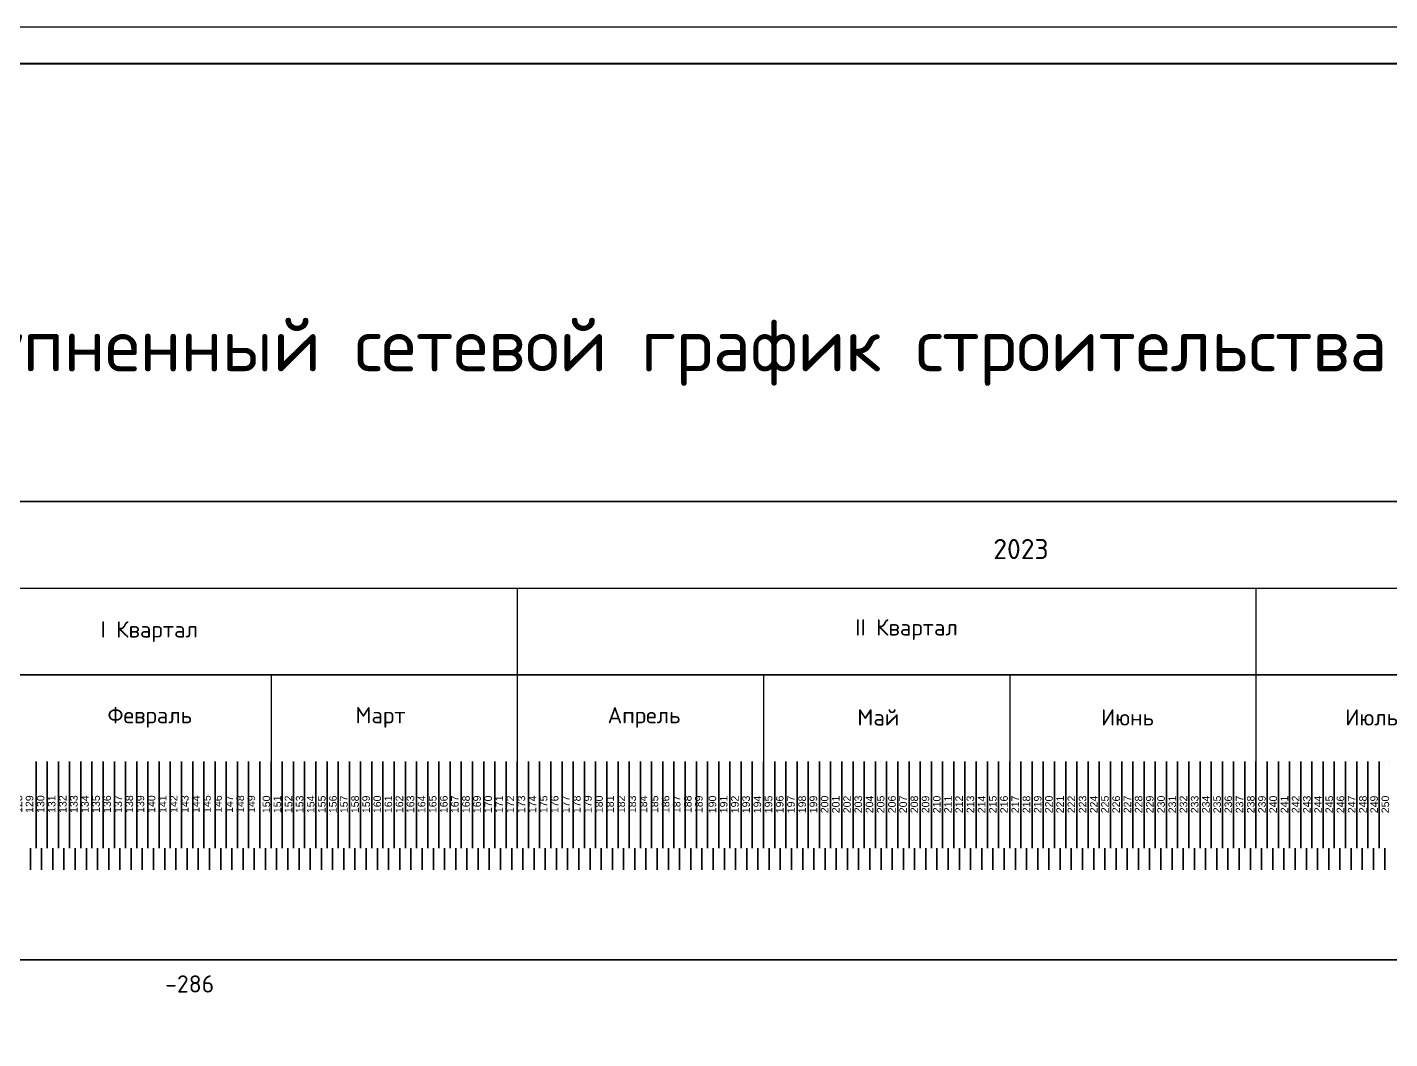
# Model space of a CAD drawing. Header units: millimetres. Extents: x -152693 to 518302, y -31658 to 793547.
# Drawn here: x 135709 to 155222, y 73939 to 88422 of the extents above; entities that cross this region are included whole.
import ezdxf

# ---------------------------------------------------------------- set-up
doc = ezdxf.new("R2010")
doc.units = ezdxf.units.MM
doc.linetypes.add('DASHED', pattern=[7, 5, -2, 0])
doc.layers.add('PDF _Текст', color=7, linetype='Continuous')
doc.styles.add('PDF ISOCPEUR', font='isocpeur.ttf')
doc.styles.get("Standard").update_dxf_attribs({"font": 'arial.ttf'})
doc.styles.add('ГОСТ 450', font='isocpeur.ttf', dxfattribs={"height": 450})

msp = doc.modelspace()

# ---------------------------------------------------------------- linework, layer by layer
at = {"color": 0, "lineweight": 30, "ltscale": 1000}
msp.add_line((185891.27873, 87897.26969), (100211.27873, 87897.26969), dxfattribs=at)
for p, q in [((112776.02114, 81634.31224), (169975.97506, 81631.98921)), ((115157.12631, 79148.67074), (169975.97506, 79148.67074)), ((135834.41137, 76667.6753), (135834.41137, 77908.17302)), ((135834.41137, 76667.6753), (135834.41137, 77908.17302)), ((135994.7004, 76667.6753), (135994.7004, 77908.17302)), ((135994.7004, 76667.6753), (135994.7004, 77908.17302)), ((136154.98943, 76667.6753), (136154.98943, 77908.17302)), ((136154.98943, 76667.6753), (136154.98943, 77908.17302)), ((136315.27846, 76667.6753), (136315.27846, 77908.17302)), ((136315.27846, 76667.6753), (136315.27846, 77908.17302)), ((136475.56749, 76667.6753), (136475.56749, 77908.17302)), ((136475.56749, 76667.6753), (136475.56749, 77908.17302)), ((136635.85653, 76667.6753), (136635.85653, 77908.17302)), ((136635.85653, 76667.6753), (136635.85653, 77908.17302)), ((136796.14556, 76667.6753), (136796.14556, 77908.17302)), ((136796.14556, 76667.6753), (136796.14556, 77908.17302)), ((136956.43459, 76667.6753), (136956.43459, 77908.17302)), ((136956.43459, 76667.6753), (136956.43459, 77908.17302)), ((137116.72362, 76667.6753), (137116.72362, 77908.17302)), ((137116.72362, 76667.6753), (137116.72362, 77908.17302)), ((137277.01265, 76667.6753), (137277.01265, 77908.17302)), ((137277.01265, 76667.6753), (137277.01265, 77908.17302)), ((137437.30168, 76667.6753), (137437.30168, 77908.17302)), ((137437.30168, 76667.6753), (137437.30168, 77908.17302)), ((137597.59071, 76667.6753), (137597.59071, 77908.17302)), ((137597.59071, 76667.6753), (137597.59071, 77908.17302)), ((137757.87975, 76667.6753), (137757.87975, 77908.17302)), ((137757.87975, 76667.6753), (137757.87975, 77908.17302)), ((137918.16878, 76667.6753), (137918.16878, 77908.17302)), ((137918.16878, 76667.6753), (137918.16878, 77908.17302)), ((138078.45781, 76667.6753), (138078.45781, 77908.17302)), ((138078.45781, 76667.6753), (138078.45781, 77908.17302)), ((138238.74684, 76667.6753), (138238.74684, 77908.17302)), ((138238.74684, 76667.6753), (138238.74684, 77908.17302)), ((138399.03587, 76667.6753), (138399.03587, 77908.17302)), ((138399.03587, 76667.6753), (138399.03587, 77908.17302)), ((138559.3249, 76667.6753), (138559.3249, 77908.17302)), ((138559.3249, 76667.6753), (138559.3249, 77908.17302)), ((138719.61393, 76667.6753), (138719.61393, 77908.17302)), ((138719.61393, 76667.6753), (138719.61393, 77908.17302)), ((138879.90297, 76667.6753), (138879.90297, 77908.17302)), ((138879.90297, 76667.6753), (138879.90297, 77908.17302)), ((139040.192, 76667.6753), (139040.192, 77908.17302)), ((139040.192, 76667.6753), (139040.192, 77908.17302)), ((139200.48103, 76667.6753), (139200.48103, 77908.17302)), ((139200.48103, 76667.6753), (139200.48103, 77908.17302)), ((139360.77006, 76667.6753), (139360.77006, 77908.17302)), ((139360.77006, 76667.6753), (139360.77006, 77908.17302)), ((139521.05909, 76667.6753), (139521.05909, 77908.17302)), ((139521.05909, 76667.6753), (139521.05909, 77908.17302)), ((139681.34812, 76667.6753), (139681.34812, 77908.17302)), ((139681.34812, 76667.6753), (139681.34812, 77908.17302)), ((139841.63715, 76667.6753), (139841.63715, 77908.17302)), ((139841.63715, 76667.6753), (139841.63715, 77908.17302)), ((140001.92619, 76667.6753), (140001.92619, 77908.17302)), ((140001.92619, 76667.6753), (140001.92619, 77908.17302)), ((140162.21522, 76667.6753), (140162.21522, 77908.17302)), ((140162.21522, 76667.6753), (140162.21522, 77908.17302)), ((140322.50425, 76667.6753), (140322.50425, 77908.17302)), ((140322.50425, 76667.6753), (140322.50425, 77908.17302)), ((140482.79328, 76667.6753), (140482.79328, 77908.17302)), ((140482.79328, 76667.6753), (140482.79328, 77908.17302)), ((140643.08231, 76667.6753), (140643.08231, 77908.17302)), ((140643.08231, 76667.6753), (140643.08231, 77908.17302)), ((140803.37134, 76667.6753), (140803.37134, 77908.17302)), ((140803.37134, 76667.6753), (140803.37134, 77908.17302)), ((140963.66037, 76667.6753), (140963.66037, 77908.17302)), ((140963.66037, 76667.6753), (140963.66037, 77908.17302)), ((141123.94941, 76667.6753), (141123.94941, 77908.17302)), ((141123.94941, 76667.6753), (141123.94941, 77908.17302)), ((141284.23844, 76667.6753), (141284.23844, 77908.17302)), ((141284.23844, 76667.6753), (141284.23844, 77908.17302)), ((141444.52747, 76667.6753), (141444.52747, 77908.17302)), ((141444.52747, 76667.6753), (141444.52747, 77908.17302)), ((141604.8165, 76667.6753), (141604.8165, 77908.17302)), ((141604.8165, 76667.6753), (141604.8165, 77908.17302)), ((141765.10553, 76667.6753), (141765.10553, 77908.17302)), ((141765.10553, 76667.6753), (141765.10553, 77908.17302)), ((141925.39456, 76667.6753), (141925.39456, 77908.17302)), ((141925.39456, 76667.6753), (141925.39456, 77908.17302)), ((142085.68359, 76667.6753), (142085.68359, 77908.17302)), ((142085.68359, 76667.6753), (142085.68359, 77908.17302)), ((142245.97263, 76667.6753), (142245.97263, 77908.17302)), ((142245.97263, 76667.6753), (142245.97263, 77908.17302)), ((142406.26166, 76667.6753), (142406.26166, 77908.17302)), ((142406.26166, 76667.6753), (142406.26166, 77908.17302)), ((142566.55069, 76667.6753), (142566.55069, 77908.17302)), ((142566.55069, 76667.6753), (142566.55069, 77908.17302)), ((142726.83972, 76667.6753), (142726.83972, 77908.17302)), ((142726.83972, 76667.6753), (142726.83972, 77908.17302)), ((142887.12875, 76667.6753), (142887.12875, 77908.17302)), ((142887.12875, 76667.6753), (142887.12875, 77908.17302)), ((143047.41778, 76667.6753), (143047.41778, 77908.17302)), ((143047.41778, 76667.6753), (143047.41778, 77908.17302)), ((143207.70681, 76667.6753), (143207.70681, 77908.17302)), ((143207.70681, 76667.6753), (143207.70681, 77908.17302)), ((143367.99585, 76667.6753), (143367.99585, 77908.17302)), ((143367.99585, 76667.6753), (143367.99585, 77908.17302)), ((143528.28488, 76667.6753), (143528.28488, 77908.17302)), ((143528.28488, 76667.6753), (143528.28488, 77908.17302)), ((143688.57391, 76667.6753), (143688.57391, 77908.17302)), ((143688.57391, 76667.6753), (143688.57391, 77908.17302)), ((143848.86294, 76667.6753), (143848.86294, 77908.17302)), ((143848.86294, 76667.6753), (143848.86294, 77908.17302)), ((144009.15197, 76667.6753), (144009.15197, 77908.17302)), ((144009.15197, 76667.6753), (144009.15197, 77908.17302)), ((144169.441, 76667.6753), (144169.441, 77908.17302)), ((144169.441, 76667.6753), (144169.441, 77908.17302)), ((144329.73003, 76667.6753), (144329.73003, 77908.17302)), ((144329.73003, 76667.6753), (144329.73003, 77908.17302)), ((144490.01906, 76667.6753), (144490.01906, 77908.17302)), ((144490.01906, 76667.6753), (144490.01906, 77908.17302)), ((144650.3081, 76667.6753), (144650.3081, 77908.17302)), ((144650.3081, 76667.6753), (144650.3081, 77908.17302)), ((144810.59713, 76667.6753), (144810.59713, 77908.17302)), ((144810.59713, 76667.6753), (144810.59713, 77908.17302)), ((144970.88616, 76667.6753), (144970.88616, 77908.17302)), ((144970.88616, 76667.6753), (144970.88616, 77908.17302)), ((145131.17519, 76667.6753), (145131.17519, 77908.17302)), ((145131.17519, 76667.6753), (145131.17519, 77908.17302)), ((145291.46422, 76667.6753), (145291.46422, 77908.17302)), ((145291.46422, 76667.6753), (145291.46422, 77908.17302)), ((145451.75325, 76667.6753), (145451.75325, 77908.17302)), ((145451.75325, 76667.6753), (145451.75325, 77908.17302)), ((145612.04228, 76667.6753), (145612.04228, 77908.17302)), ((145612.04228, 76667.6753), (145612.04228, 77908.17302)), ((145772.33132, 76667.6753), (145772.33132, 77908.17302)), ((145772.33132, 76667.6753), (145772.33132, 77908.17302)), ((145932.62035, 76667.6753), (145932.62035, 77908.17302)), ((145932.62035, 76667.6753), (145932.62035, 77908.17302)), ((146092.90938, 76667.6753), (146092.90938, 77908.17302)), ((146092.90938, 76667.6753), (146092.90938, 77908.17302)), ((146253.19841, 76667.6753), (146253.19841, 77908.17302)), ((146253.19841, 76667.6753), (146253.19841, 77908.17302)), ((146413.48744, 76667.6753), (146413.48744, 77908.17302)), ((146413.48744, 76667.6753), (146413.48744, 77908.17302)), ((146573.77647, 76667.6753), (146573.77647, 77908.17302)), ((146573.77647, 76667.6753), (146573.77647, 77908.17302)), ((146734.0655, 76667.6753), (146734.0655, 77908.17302)), ((146734.0655, 76667.6753), (146734.0655, 77908.17302)), ((146894.35454, 76667.6753), (146894.35454, 77908.17302)), ((146894.35454, 76667.6753), (146894.35454, 77908.17302)), ((147054.64357, 76667.6753), (147054.64357, 77908.17302)), ((147054.64357, 76667.6753), (147054.64357, 77908.17302)), ((147214.9326, 76667.6753), (147214.9326, 77908.17302)), ((147214.9326, 76667.6753), (147214.9326, 77908.17302)), ((147375.22163, 76667.6753), (147375.22163, 77908.17302)), ((147375.22163, 76667.6753), (147375.22163, 77908.17302)), ((147535.51066, 76667.6753), (147535.51066, 77908.17302)), ((147535.51066, 76667.6753), (147535.51066, 77908.17302)), ((147695.79969, 76667.6753), (147695.79969, 77908.17302)), ((147695.79969, 76667.6753), (147695.79969, 77908.17302)), ((147856.08872, 76667.6753), (147856.08872, 77908.17302)), ((147856.08872, 76667.6753), (147856.08872, 77908.17302)), ((148016.37776, 76667.6753), (148016.37776, 77908.17302)), ((148016.37776, 76667.6753), (148016.37776, 77908.17302)), ((148176.66679, 76667.6753), (148176.66679, 77908.17302)), ((148176.66679, 76667.6753), (148176.66679, 77908.17302)), ((148336.95582, 76667.6753), (148336.95582, 77908.17302)), ((148336.95582, 76667.6753), (148336.95582, 77908.17302)), ((148497.24485, 76667.6753), (148497.24485, 77908.17302)), ((148497.24485, 76667.6753), (148497.24485, 77908.17302)), ((148657.53388, 76667.6753), (148657.53388, 77908.17302)), ((148657.53388, 76667.6753), (148657.53388, 77908.17302)), ((148817.82291, 76667.6753), (148817.82291, 77908.17302)), ((148817.82291, 76667.6753), (148817.82291, 77908.17302)), ((148978.11194, 76667.6753), (148978.11194, 77908.17302)), ((148978.11194, 76667.6753), (148978.11194, 77908.17302)), ((149138.40098, 76667.6753), (149138.40098, 77908.17302)), ((149138.40098, 76667.6753), (149138.40098, 77908.17302)), ((149298.69001, 76667.6753), (149298.69001, 77908.17302)), ((149298.69001, 76667.6753), (149298.69001, 77908.17302)), ((149458.97904, 76667.6753), (149458.97904, 77908.17302)), ((149458.97904, 76667.6753), (149458.97904, 77908.17302)), ((149619.26807, 76667.6753), (149619.26807, 77908.17302)), ((149619.26807, 76667.6753), (149619.26807, 77908.17302)), ((149779.5571, 76667.6753), (149779.5571, 77908.17302)), ((149779.5571, 76667.6753), (149779.5571, 77908.17302)), ((149939.84613, 76667.6753), (149939.84613, 77908.17302)), ((149939.84613, 76667.6753), (149939.84613, 77908.17302)), ((150100.13516, 76667.6753), (150100.13516, 77908.17302)), ((150100.13516, 76667.6753), (150100.13516, 77908.17302)), ((150260.4242, 76667.6753), (150260.4242, 77908.17302)), ((150260.4242, 76667.6753), (150260.4242, 77908.17302)), ((150420.71323, 76667.6753), (150420.71323, 77908.17302)), ((150420.71323, 76667.6753), (150420.71323, 77908.17302)), ((150581.00226, 76667.6753), (150581.00226, 77908.17302)), ((150581.00226, 76667.6753), (150581.00226, 77908.17302)), ((150741.29129, 76667.6753), (150741.29129, 77908.17302)), ((150741.29129, 76667.6753), (150741.29129, 77908.17302)), ((150901.58032, 76667.6753), (150901.58032, 77908.17302)), ((150901.58032, 76667.6753), (150901.58032, 77908.17302)), ((151061.86935, 76667.6753), (151061.86935, 77908.17302)), ((151061.86935, 76667.6753), (151061.86935, 77908.17302)), ((151222.15838, 76667.6753), (151222.15838, 77908.17302)), ((151222.15838, 76667.6753), (151222.15838, 77908.17302)), ((151382.44742, 76667.6753), (151382.44742, 77908.17302)), ((151382.44742, 76667.6753), (151382.44742, 77908.17302)), ((151542.73645, 76667.6753), (151542.73645, 77908.17302)), ((151542.73645, 76667.6753), (151542.73645, 77908.17302)), ((151703.02548, 76667.6753), (151703.02548, 77908.17302)), ((151703.02548, 76667.6753), (151703.02548, 77908.17302)), ((151863.31451, 76667.6753), (151863.31451, 77908.17302)), ((151863.31451, 76667.6753), (151863.31451, 77908.17302)), ((152023.60354, 76667.6753), (152023.60354, 77908.17302)), ((152023.60354, 76667.6753), (152023.60354, 77908.17302)), ((152183.89257, 76667.6753), (152183.89257, 77908.17302)), ((152183.89257, 76667.6753), (152183.89257, 77908.17302)), ((152344.1816, 76667.6753), (152344.1816, 77908.17302)), ((152344.1816, 76667.6753), (152344.1816, 77908.17302)), ((152504.47064, 76667.6753), (152504.47064, 77908.17302)), ((152504.47064, 76667.6753), (152504.47064, 77908.17302)), ((152664.75967, 76667.6753), (152664.75967, 77908.17302)), ((152664.75967, 76667.6753), (152664.75967, 77908.17302)), ((152825.0487, 76667.6753), (152825.0487, 77908.17302)), ((152825.0487, 76667.6753), (152825.0487, 77908.17302)), ((152985.33773, 76667.6753), (152985.33773, 77908.17302)), ((152985.33773, 76667.6753), (152985.33773, 77908.17302)), ((153145.62676, 76667.6753), (153145.62676, 77908.17302)), ((153145.62676, 76667.6753), (153145.62676, 77908.17302)), ((153305.91579, 76667.6753), (153305.91579, 77908.17302)), ((153305.91579, 76667.6753), (153305.91579, 77908.17302)), ((153466.20482, 76667.6753), (153466.20482, 77908.17302)), ((153466.20482, 76667.6753), (153466.20482, 77908.17302)), ((153626.49386, 76667.6753), (153626.49386, 77908.17302)), ((153626.49386, 76667.6753), (153626.49386, 77908.17302)), ((153786.78289, 76667.6753), (153786.78289, 77908.17302)), ((153786.78289, 76667.6753), (153786.78289, 77908.17302)), ((153947.07192, 76667.6753), (153947.07192, 77908.17302)), ((153947.07192, 76667.6753), (153947.07192, 77908.17302)), ((154107.36095, 76667.6753), (154107.36095, 77908.17302)), ((154107.36095, 76667.6753), (154107.36095, 77908.17302)), ((154267.64998, 76667.6753), (154267.64998, 77908.17302)), ((154267.64998, 76667.6753), (154267.64998, 77908.17302)), ((154427.93901, 76667.6753), (154427.93901, 77908.17302)), ((154427.93901, 76667.6753), (154427.93901, 77908.17302)), ((154588.22804, 76667.6753), (154588.22804, 77908.17302)), ((154588.22804, 76667.6753), (154588.22804, 77908.17302)), ((154748.51708, 76667.6753), (154748.51708, 77908.17302)), ((154748.51708, 76667.6753), (154748.51708, 77908.17302)), ((154908.80611, 76667.6753), (154908.80611, 77908.17302)), ((154908.80611, 76667.6753), (154908.80611, 77908.17302)), ((155069.09514, 76667.6753), (155069.09514, 77908.17302)), ((155069.09514, 76667.6753), (155069.09514, 77908.17302)), ((135754.26685, 76667.6753), (135754.26685, 76356.38935)), ((135754.26685, 76356.38935), (135754.26685, 76667.6753)), ((135914.55588, 76667.6753), (135914.55588, 76356.38935)), ((135914.55588, 76667.6753), (135914.55588, 76356.38935)), ((135914.55588, 76667.6753), (135914.55588, 76356.38935)), ((135914.55588, 76356.38935), (135914.55588, 76667.6753)), ((136074.84492, 76667.6753), (136074.84492, 76356.38935)), ((136074.84492, 76356.38935), (136074.84492, 76667.6753)), ((136235.13395, 76667.6753), (136235.13395, 76356.38935)), ((136235.13395, 76667.6753), (136235.13395, 76356.38935)), ((136235.13395, 76356.38935), (136235.13395, 76667.6753)), ((136395.42298, 76667.6753), (136395.42298, 76356.38935)), ((136395.42298, 76356.38935), (136395.42298, 76667.6753)), ((136555.71201, 76667.6753), (136555.71201, 76356.38935)), ((136555.71201, 76667.6753), (136555.71201, 76356.38935)), ((136555.71201, 76356.38935), (136555.71201, 76667.6753)), ((136716.00104, 76667.6753), (136716.00104, 76356.38935)), ((136716.00104, 76356.38935), (136716.00104, 76667.6753)), ((136876.29007, 76667.6753), (136876.29007, 76356.38935)), ((136876.29007, 76667.6753), (136876.29007, 76356.38935)), ((136876.29007, 76356.38935), (136876.29007, 76667.6753)), ((137036.5791, 76667.6753), (137036.5791, 76356.38935)), ((137036.5791, 76667.6753), (137036.5791, 76356.38935)), ((137036.5791, 76356.38935), (137036.5791, 76667.6753)), ((137196.86814, 76667.6753), (137196.86814, 76356.38935)), ((137196.86814, 76356.38935), (137196.86814, 76667.6753)), ((137357.15717, 76667.6753), (137357.15717, 76356.38935)), ((137357.15717, 76667.6753), (137357.15717, 76356.38935)), ((137357.15717, 76356.38935), (137357.15717, 76667.6753)), ((137517.4462, 76667.6753), (137517.4462, 76356.38935)), ((137517.4462, 76356.38935), (137517.4462, 76667.6753)), ((137677.73523, 76667.6753), (137677.73523, 76356.38935)), ((137677.73523, 76667.6753), (137677.73523, 76356.38935)), ((137677.73523, 76356.38935), (137677.73523, 76667.6753)), ((137838.02426, 76667.6753), (137838.02426, 76356.38935)), ((137838.02426, 76356.38935), (137838.02426, 76667.6753)), ((137998.31329, 76667.6753), (137998.31329, 76356.38935)), ((137998.31329, 76667.6753), (137998.31329, 76356.38935)), ((137998.31329, 76356.38935), (137998.31329, 76667.6753)), ((138158.60232, 76667.6753), (138158.60232, 76356.38935)), ((138158.60232, 76667.6753), (138158.60232, 76356.38935)), ((138158.60232, 76356.38935), (138158.60232, 76667.6753)), ((138318.89136, 76667.6753), (138318.89136, 76356.38935)), ((138318.89136, 76356.38935), (138318.89136, 76667.6753)), ((138479.18039, 76667.6753), (138479.18039, 76356.38935)), ((138479.18039, 76667.6753), (138479.18039, 76356.38935)), ((138479.18039, 76356.38935), (138479.18039, 76667.6753)), ((138639.46942, 76667.6753), (138639.46942, 76356.38935)), ((138639.46942, 76356.38935), (138639.46942, 76667.6753)), ((138799.75845, 76667.6753), (138799.75845, 76356.38935)), ((138799.75845, 76667.6753), (138799.75845, 76356.38935)), ((138799.75845, 76356.38935), (138799.75845, 76667.6753)), ((138960.04748, 76667.6753), (138960.04748, 76356.38935)), ((138960.04748, 76356.38935), (138960.04748, 76667.6753)), ((139120.33651, 76667.6753), (139120.33651, 76356.38935)), ((139120.33651, 76667.6753), (139120.33651, 76356.38935)), ((139120.33651, 76356.38935), (139120.33651, 76667.6753)), ((139280.62554, 76667.6753), (139280.62554, 76356.38935)), ((139280.62554, 76667.6753), (139280.62554, 76356.38935)), ((139280.62554, 76356.38935), (139280.62554, 76667.6753)), ((139440.91458, 76667.6753), (139440.91458, 76356.38935)), ((139440.91458, 76356.38935), (139440.91458, 76667.6753)), ((139601.20361, 76667.6753), (139601.20361, 76356.38935)), ((139601.20361, 76667.6753), (139601.20361, 76356.38935)), ((139601.20361, 76356.38935), (139601.20361, 76667.6753)), ((139761.49264, 76667.6753), (139761.49264, 76356.38935)), ((139761.49264, 76356.38935), (139761.49264, 76667.6753)), ((139921.78167, 76667.6753), (139921.78167, 76356.38935)), ((139921.78167, 76667.6753), (139921.78167, 76356.38935)), ((139921.78167, 76356.38935), (139921.78167, 76667.6753)), ((140082.0707, 76667.6753), (140082.0707, 76356.38935)), ((140082.0707, 76356.38935), (140082.0707, 76667.6753)), ((140242.35973, 76667.6753), (140242.35973, 76356.38935)), ((140242.35973, 76667.6753), (140242.35973, 76356.38935)), ((140242.35973, 76356.38935), (140242.35973, 76667.6753)), ((140402.64876, 76667.6753), (140402.64876, 76356.38935)), ((140402.64876, 76667.6753), (140402.64876, 76356.38935)), ((140402.64876, 76356.38935), (140402.64876, 76667.6753)), ((140562.9378, 76667.6753), (140562.9378, 76356.38935)), ((140562.9378, 76356.38935), (140562.9378, 76667.6753)), ((140723.22683, 76667.6753), (140723.22683, 76356.38935)), ((140723.22683, 76667.6753), (140723.22683, 76356.38935)), ((140723.22683, 76356.38935), (140723.22683, 76667.6753)), ((140883.51586, 76667.6753), (140883.51586, 76356.38935)), ((140883.51586, 76356.38935), (140883.51586, 76667.6753)), ((141043.80489, 76667.6753), (141043.80489, 76356.38935)), ((141043.80489, 76667.6753), (141043.80489, 76356.38935)), ((141043.80489, 76356.38935), (141043.80489, 76667.6753)), ((141204.09392, 76667.6753), (141204.09392, 76356.38935)), ((141204.09392, 76356.38935), (141204.09392, 76667.6753)), ((141364.38295, 76667.6753), (141364.38295, 76356.38935)), ((141364.38295, 76667.6753), (141364.38295, 76356.38935)), ((141364.38295, 76667.6753), (141364.38295, 76356.38935)), ((141364.38295, 76356.38935), (141364.38295, 76667.6753)), ((141524.67198, 76667.6753), (141524.67198, 76356.38935)), ((141524.67198, 76356.38935), (141524.67198, 76667.6753)), ((141684.96102, 76667.6753), (141684.96102, 76356.38935)), ((141684.96102, 76667.6753), (141684.96102, 76356.38935)), ((141684.96102, 76356.38935), (141684.96102, 76667.6753)), ((141845.25005, 76667.6753), (141845.25005, 76356.38935)), ((141845.25005, 76356.38935), (141845.25005, 76667.6753)), ((142005.53908, 76667.6753), (142005.53908, 76356.38935)), ((142005.53908, 76667.6753), (142005.53908, 76356.38935)), ((142005.53908, 76356.38935), (142005.53908, 76667.6753)), ((142165.82811, 76667.6753), (142165.82811, 76356.38935)), ((142165.82811, 76356.38935), (142165.82811, 76667.6753)), ((142326.11714, 76667.6753), (142326.11714, 76356.38935)), ((142326.11714, 76667.6753), (142326.11714, 76356.38935)), ((142326.11714, 76356.38935), (142326.11714, 76667.6753)), ((142486.40617, 76667.6753), (142486.40617, 76356.38935)), ((142486.40617, 76667.6753), (142486.40617, 76356.38935)), ((142486.40617, 76356.38935), (142486.40617, 76667.6753)), ((142646.6952, 76667.6753), (142646.6952, 76356.38935)), ((142646.6952, 76356.38935), (142646.6952, 76667.6753)), ((142806.98424, 76667.6753), (142806.98424, 76356.38935)), ((142806.98424, 76667.6753), (142806.98424, 76356.38935)), ((142806.98424, 76356.38935), (142806.98424, 76667.6753)), ((142967.27327, 76667.6753), (142967.27327, 76356.38935)), ((142967.27327, 76356.38935), (142967.27327, 76667.6753)), ((143127.5623, 76667.6753), (143127.5623, 76356.38935)), ((143127.5623, 76667.6753), (143127.5623, 76356.38935)), ((143127.5623, 76356.38935), (143127.5623, 76667.6753)), ((143287.85133, 76667.6753), (143287.85133, 76356.38935)), ((143287.85133, 76356.38935), (143287.85133, 76667.6753)), ((143448.14036, 76667.6753), (143448.14036, 76356.38935)), ((143448.14036, 76667.6753), (143448.14036, 76356.38935)), ((143448.14036, 76356.38935), (143448.14036, 76667.6753)), ((143608.42939, 76667.6753), (143608.42939, 76356.38935)), ((143608.42939, 76667.6753), (143608.42939, 76356.38935)), ((143608.42939, 76356.38935), (143608.42939, 76667.6753)), ((143768.71842, 76667.6753), (143768.71842, 76356.38935)), ((143768.71842, 76356.38935), (143768.71842, 76667.6753)), ((143929.00745, 76667.6753), (143929.00745, 76356.38935)), ((143929.00745, 76667.6753), (143929.00745, 76356.38935)), ((143929.00745, 76356.38935), (143929.00745, 76667.6753)), ((144089.29649, 76667.6753), (144089.29649, 76356.38935)), ((144089.29649, 76356.38935), (144089.29649, 76667.6753)), ((144249.58552, 76667.6753), (144249.58552, 76356.38935)), ((144249.58552, 76667.6753), (144249.58552, 76356.38935)), ((144249.58552, 76356.38935), (144249.58552, 76667.6753)), ((144409.87455, 76667.6753), (144409.87455, 76356.38935)), ((144409.87455, 76356.38935), (144409.87455, 76667.6753)), ((144570.16358, 76667.6753), (144570.16358, 76356.38935)), ((144570.16358, 76667.6753), (144570.16358, 76356.38935)), ((144570.16358, 76356.38935), (144570.16358, 76667.6753)), ((144730.45261, 76667.6753), (144730.45261, 76356.38935)), ((144730.45261, 76667.6753), (144730.45261, 76356.38935)), ((144730.45261, 76356.38935), (144730.45261, 76667.6753)), ((144890.74164, 76667.6753), (144890.74164, 76356.38935)), ((144890.74164, 76356.38935), (144890.74164, 76667.6753)), ((145051.03067, 76667.6753), (145051.03067, 76356.38935)), ((145051.03067, 76667.6753), (145051.03067, 76356.38935)), ((145051.03067, 76356.38935), (145051.03067, 76667.6753)), ((145211.31971, 76667.6753), (145211.31971, 76356.38935)), ((145211.31971, 76356.38935), (145211.31971, 76667.6753)), ((145371.60874, 76667.6753), (145371.60874, 76356.38935)), ((145371.60874, 76667.6753), (145371.60874, 76356.38935)), ((145371.60874, 76356.38935), (145371.60874, 76667.6753)), ((145531.89777, 76667.6753), (145531.89777, 76356.38935)), ((145531.89777, 76356.38935), (145531.89777, 76667.6753)), ((145692.1868, 76667.6753), (145692.1868, 76356.38935)), ((145692.1868, 76667.6753), (145692.1868, 76356.38935)), ((145692.1868, 76356.38935), (145692.1868, 76667.6753)), ((145852.47583, 76667.6753), (145852.47583, 76356.38935)), ((145852.47583, 76667.6753), (145852.47583, 76356.38935)), ((145852.47583, 76356.38935), (145852.47583, 76667.6753)), ((146012.76486, 76667.6753), (146012.76486, 76356.38935)), ((146012.76486, 76356.38935), (146012.76486, 76667.6753)), ((146173.05389, 76667.6753), (146173.05389, 76356.38935)), ((146173.05389, 76667.6753), (146173.05389, 76356.38935)), ((146173.05389, 76356.38935), (146173.05389, 76667.6753)), ((146333.34293, 76667.6753), (146333.34293, 76356.38935)), ((146333.34293, 76356.38935), (146333.34293, 76667.6753)), ((146493.63196, 76667.6753), (146493.63196, 76356.38935)), ((146493.63196, 76667.6753), (146493.63196, 76356.38935)), ((146493.63196, 76356.38935), (146493.63196, 76667.6753)), ((146653.92099, 76667.6753), (146653.92099, 76356.38935)), ((146653.92099, 76356.38935), (146653.92099, 76667.6753)), ((146814.21002, 76667.6753), (146814.21002, 76356.38935)), ((146814.21002, 76667.6753), (146814.21002, 76356.38935)), ((146814.21002, 76667.6753), (146814.21002, 76356.38935)), ((146814.21002, 76356.38935), (146814.21002, 76667.6753)), ((146974.49905, 76667.6753), (146974.49905, 76356.38935)), ((146974.49905, 76356.38935), (146974.49905, 76667.6753)), ((147134.78808, 76667.6753), (147134.78808, 76356.38935)), ((147134.78808, 76667.6753), (147134.78808, 76356.38935)), ((147134.78808, 76356.38935), (147134.78808, 76667.6753)), ((147295.07711, 76667.6753), (147295.07711, 76356.38935)), ((147295.07711, 76356.38935), (147295.07711, 76667.6753)), ((147455.36615, 76667.6753), (147455.36615, 76356.38935)), ((147455.36615, 76667.6753), (147455.36615, 76356.38935)), ((147455.36615, 76356.38935), (147455.36615, 76667.6753)), ((147615.65518, 76667.6753), (147615.65518, 76356.38935)), ((147615.65518, 76356.38935), (147615.65518, 76667.6753)), ((147775.94421, 76667.6753), (147775.94421, 76356.38935)), ((147775.94421, 76667.6753), (147775.94421, 76356.38935)), ((147775.94421, 76356.38935), (147775.94421, 76667.6753)), ((147936.23324, 76667.6753), (147936.23324, 76356.38935)), ((147936.23324, 76667.6753), (147936.23324, 76356.38935)), ((147936.23324, 76356.38935), (147936.23324, 76667.6753)), ((148096.52227, 76667.6753), (148096.52227, 76356.38935)), ((148096.52227, 76356.38935), (148096.52227, 76667.6753)), ((148256.8113, 76667.6753), (148256.8113, 76356.38935)), ((148256.8113, 76667.6753), (148256.8113, 76356.38935)), ((148256.8113, 76356.38935), (148256.8113, 76667.6753)), ((148417.10033, 76667.6753), (148417.10033, 76356.38935)), ((148417.10033, 76356.38935), (148417.10033, 76667.6753)), ((148577.38937, 76667.6753), (148577.38937, 76356.38935)), ((148577.38937, 76667.6753), (148577.38937, 76356.38935)), ((148577.38937, 76356.38935), (148577.38937, 76667.6753)), ((148737.6784, 76667.6753), (148737.6784, 76356.38935)), ((148737.6784, 76356.38935), (148737.6784, 76667.6753)), ((148897.96743, 76667.6753), (148897.96743, 76356.38935)), ((148897.96743, 76667.6753), (148897.96743, 76356.38935)), ((148897.96743, 76356.38935), (148897.96743, 76667.6753)), ((149058.25646, 76667.6753), (149058.25646, 76356.38935)), ((149058.25646, 76667.6753), (149058.25646, 76356.38935)), ((149058.25646, 76356.38935), (149058.25646, 76667.6753)), ((149218.54549, 76667.6753), (149218.54549, 76356.38935)), ((149218.54549, 76356.38935), (149218.54549, 76667.6753)), ((149378.83452, 76667.6753), (149378.83452, 76356.38935)), ((149378.83452, 76667.6753), (149378.83452, 76356.38935)), ((149378.83452, 76356.38935), (149378.83452, 76667.6753)), ((149539.12355, 76667.6753), (149539.12355, 76356.38935)), ((149539.12355, 76356.38935), (149539.12355, 76667.6753)), ((149699.41259, 76667.6753), (149699.41259, 76356.38935)), ((149699.41259, 76667.6753), (149699.41259, 76356.38935)), ((149699.41259, 76356.38935), (149699.41259, 76667.6753)), ((149859.70162, 76667.6753), (149859.70162, 76356.38935)), ((149859.70162, 76356.38935), (149859.70162, 76667.6753)), ((150019.99065, 76667.6753), (150019.99065, 76356.38935)), ((150019.99065, 76667.6753), (150019.99065, 76356.38935)), ((150019.99065, 76356.38935), (150019.99065, 76667.6753)), ((150180.27968, 76667.6753), (150180.27968, 76356.38935)), ((150180.27968, 76667.6753), (150180.27968, 76356.38935)), ((150180.27968, 76356.38935), (150180.27968, 76667.6753)), ((150340.56871, 76667.6753), (150340.56871, 76356.38935)), ((150340.56871, 76356.38935), (150340.56871, 76667.6753)), ((150500.85774, 76667.6753), (150500.85774, 76356.38935)), ((150500.85774, 76667.6753), (150500.85774, 76356.38935)), ((150500.85774, 76356.38935), (150500.85774, 76667.6753)), ((150661.14677, 76667.6753), (150661.14677, 76356.38935)), ((150661.14677, 76356.38935), (150661.14677, 76667.6753)), ((150821.43581, 76667.6753), (150821.43581, 76356.38935)), ((150821.43581, 76667.6753), (150821.43581, 76356.38935)), ((150821.43581, 76356.38935), (150821.43581, 76667.6753)), ((150981.72484, 76667.6753), (150981.72484, 76356.38935)), ((150981.72484, 76356.38935), (150981.72484, 76667.6753)), ((151142.01387, 76667.6753), (151142.01387, 76356.38935)), ((151142.01387, 76667.6753), (151142.01387, 76356.38935)), ((151142.01387, 76356.38935), (151142.01387, 76667.6753)), ((151302.3029, 76667.6753), (151302.3029, 76356.38935)), ((151302.3029, 76667.6753), (151302.3029, 76356.38935)), ((151302.3029, 76356.38935), (151302.3029, 76667.6753)), ((151462.59193, 76667.6753), (151462.59193, 76356.38935)), ((151462.59193, 76356.38935), (151462.59193, 76667.6753)), ((151622.88096, 76667.6753), (151622.88096, 76356.38935)), ((151622.88096, 76667.6753), (151622.88096, 76356.38935)), ((151622.88096, 76356.38935), (151622.88096, 76667.6753)), ((151783.16999, 76667.6753), (151783.16999, 76356.38935)), ((151783.16999, 76356.38935), (151783.16999, 76667.6753)), ((151943.45903, 76667.6753), (151943.45903, 76356.38935)), ((151943.45903, 76667.6753), (151943.45903, 76356.38935)), ((151943.45903, 76356.38935), (151943.45903, 76667.6753)), ((152103.74806, 76667.6753), (152103.74806, 76356.38935)), ((152103.74806, 76356.38935), (152103.74806, 76667.6753)), ((152264.03709, 76667.6753), (152264.03709, 76356.38935)), ((152264.03709, 76667.6753), (152264.03709, 76356.38935)), ((152264.03709, 76667.6753), (152264.03709, 76356.38935)), ((152264.03709, 76356.38935), (152264.03709, 76667.6753)), ((152424.32612, 76667.6753), (152424.32612, 76356.38935)), ((152424.32612, 76356.38935), (152424.32612, 76667.6753)), ((152584.61515, 76667.6753), (152584.61515, 76356.38935)), ((152584.61515, 76667.6753), (152584.61515, 76356.38935)), ((152584.61515, 76356.38935), (152584.61515, 76667.6753)), ((152744.90418, 76667.6753), (152744.90418, 76356.38935)), ((152744.90418, 76356.38935), (152744.90418, 76667.6753)), ((152905.19321, 76667.6753), (152905.19321, 76356.38935)), ((152905.19321, 76667.6753), (152905.19321, 76356.38935)), ((152905.19321, 76356.38935), (152905.19321, 76667.6753)), ((153065.48225, 76667.6753), (153065.48225, 76356.38935)), ((153065.48225, 76356.38935), (153065.48225, 76667.6753)), ((153225.77128, 76667.6753), (153225.77128, 76356.38935)), ((153225.77128, 76667.6753), (153225.77128, 76356.38935)), ((153225.77128, 76356.38935), (153225.77128, 76667.6753)), ((153386.06031, 76667.6753), (153386.06031, 76356.38935)), ((153386.06031, 76667.6753), (153386.06031, 76356.38935)), ((153386.06031, 76356.38935), (153386.06031, 76667.6753)), ((153546.34934, 76667.6753), (153546.34934, 76356.38935)), ((153546.34934, 76356.38935), (153546.34934, 76667.6753)), ((153706.63837, 76667.6753), (153706.63837, 76356.38935)), ((153706.63837, 76667.6753), (153706.63837, 76356.38935)), ((153706.63837, 76356.38935), (153706.63837, 76667.6753)), ((153866.9274, 76667.6753), (153866.9274, 76356.38935)), ((153866.9274, 76356.38935), (153866.9274, 76667.6753)), ((154027.21643, 76667.6753), (154027.21643, 76356.38935)), ((154027.21643, 76667.6753), (154027.21643, 76356.38935)), ((154027.21643, 76356.38935), (154027.21643, 76667.6753)), ((154187.50547, 76667.6753), (154187.50547, 76356.38935)), ((154187.50547, 76356.38935), (154187.50547, 76667.6753)), ((154347.7945, 76667.6753), (154347.7945, 76356.38935)), ((154347.7945, 76667.6753), (154347.7945, 76356.38935)), ((154347.7945, 76356.38935), (154347.7945, 76667.6753)), ((154508.08353, 76667.6753), (154508.08353, 76356.38935)), ((154508.08353, 76667.6753), (154508.08353, 76356.38935)), ((154508.08353, 76356.38935), (154508.08353, 76667.6753)), ((154668.37256, 76667.6753), (154668.37256, 76356.38935)), ((154668.37256, 76356.38935), (154668.37256, 76667.6753)), ((154828.66159, 76667.6753), (154828.66159, 76356.38935)), ((154828.66159, 76667.6753), (154828.66159, 76356.38935)), ((154828.66159, 76356.38935), (154828.66159, 76667.6753)), ((154988.95062, 76667.6753), (154988.95062, 76356.38935)), ((154988.95062, 76356.38935), (154988.95062, 76667.6753)), ((155149.23965, 76667.6753), (155149.23965, 76356.38935)), ((155149.23965, 76667.6753), (155149.23965, 76356.38935)), ((155149.23965, 76356.38935), (155149.23965, 76667.6753)), ((165340.4008, 75070.12998), (115157.12631, 75070.12998))]:
    msp.add_line(p, q)
at = {"color": 0, "linetype": 'ByBlock', "lineweight": 15, "ltscale": 20}
msp.add_lwpolyline([(98111.27873, 26052.26969), (186416.27873, 26052.26969), (186416.27873, 88422.26969), (98111.27873, 88422.26969)], close=True, dxfattribs=at)
at = {"lineweight": 20}
for points in [[(112776.02114, 80389.16846), (169975.97506, 80389.16846)], [(142726.83972, 80389.16846), (142726.83972, 79148.67074)], [(153305.91579, 80389.16846), (153305.91579, 79148.67074), (153305.91579, 79148.67074)], [(139200.48103, 79148.67074), (139200.48103, 77908.17302)], [(139200.48103, 79148.67074), (139200.48103, 77908.17302)], [(142726.83972, 79148.67074), (142726.83972, 77908.17302)], [(142726.83972, 79148.67074), (142726.83972, 77908.17302)], [(146253.19841, 79148.67074), (146253.19841, 77908.17302)], [(146253.19841, 79148.67074), (146253.19841, 77908.17302)], [(149779.5571, 79148.67074), (149779.5571, 77908.17302)], [(149779.5571, 79148.67074), (149779.5571, 77908.17302)], [(153305.91579, 79148.67074), (153305.91579, 77908.17302)], [(153305.91579, 79148.67074), (153305.91579, 77908.17302)], [(147928.10264, 77908.17302), (147928.10264, 77908.17302)], [(155213.12296, 77908.17302), (155213.12296, 77908.17302)]]:
    msp.add_lwpolyline(points, dxfattribs=at)

# ---------------------------------------------------------------- texts
at = {"lineweight": 20, "attachment_point": 7, "style": 'PDF ISOCPEUR'}
for s, insert, char_height in [('2023', (149544.18668, 80807.31376), 287.474893), ('-286', (137684.34443, 74600.94916), 246.897184)]:
    msp.add_mtext(s, dxfattribs=dict(at, insert=insert, char_height=char_height))
at = {"lineweight": 20, "char_height": 232.443734, "attachment_point": 5, "style": 'ГОСТ 450'}
for s, width, insert in [('I Квартал', 3258.538874, (137455.53634, 79768.66989)), ('II Квартал', 3268.2742461, (148301.00135, 79797.47602)), ('Февраль', 1549.6248917, (137463.75849, 78540.46149)), ('Март', 1549.6248917, (140768.14625, 78540.46149)), ('Апрель', 1549.6248917, (144542.34844, 78540.46149)), ('Май', 1549.6248917, (147897.80207, 78540.46149)), ('Июнь', 1549.6248917, (151465.73578, 78540.46149)), ('Июль', 1549.6248917, (154962.19568, 78540.46149))]:
    msp.add_mtext_dynamic_manual_height_columns(s, width=width, gutter_width=9.68516, heights=[0], dxfattribs=dict(at, insert=insert))
at = {"char_height": 108.2635125, "width": 253.9503095, "attachment_point": 1, "rotation": 90}
for s, insert in [('\\pxsm0.88;115\\P116\\P117\\P118\\P119\\P120\\P121\\P122\\P123\\P124\\P125\\P126\\P127\\P128\\P129\\P130\\P131\\P132\\P133\\P134\\P135\\P136\\P137\\P138\\P139\\P140\\P141\\P142\\P143\\P144\\P145\\P146\\P147\\P148\\P149', (133463.9016, 77172.63283)), ('\\pxsm0.88;150\\P151\\P152\\P153\\P154\\P155\\P156\\P157\\P158\\P159\\P160\\P161\\P162\\P163\\P164\\P165\\P166\\P167\\P168\\P169\\P170\\P171\\P172\\P173\\P174\\P175\\P176\\P177\\P178\\P179\\P180\\P181\\P182\\P183\\P184\\P185\\P186\\P187\\P188\\P189', (139078.95601, 77169.44592)), ('\\pxsm0.8899;190\\P191\\P192\\P193\\P194\\P195\\P196\\P197\\P198\\P199\\P200\\P201\\P202\\P203\\P204\\P205\\P206\\P207\\P208\\P209\\P210\\P211\\P212\\P213\\P214\\P215\\P216\\P217\\P218\\P219\\P220\\P221\\P222\\P223\\P224\\P225\\P226\\P227\\P228\\P229\\P230\\P231\\P232\\P233\\P234\\P235\\P236\\P237\\P238\\P239\\P240\\P241\\P242\\P243\\P244\\P245\\P246\\P247\\P248\\P249\\P250', (145467.93558, 77167.95077))]:
    msp.add_mtext(s, dxfattribs=dict(at, insert=insert))
at = {"layer": 'PDF _Текст', "linetype": 'DASHED', "lineweight": 20, "insert": (126913.63819, 83287.37167), "char_height": 762.3665131, "attachment_point": 7, "style": 'PDF ISOCPEUR'}
msp.add_mtext('Комплексный укрупненный сетевой график строительства', dxfattribs=at)

doc.saveas('drawing.dxf')
